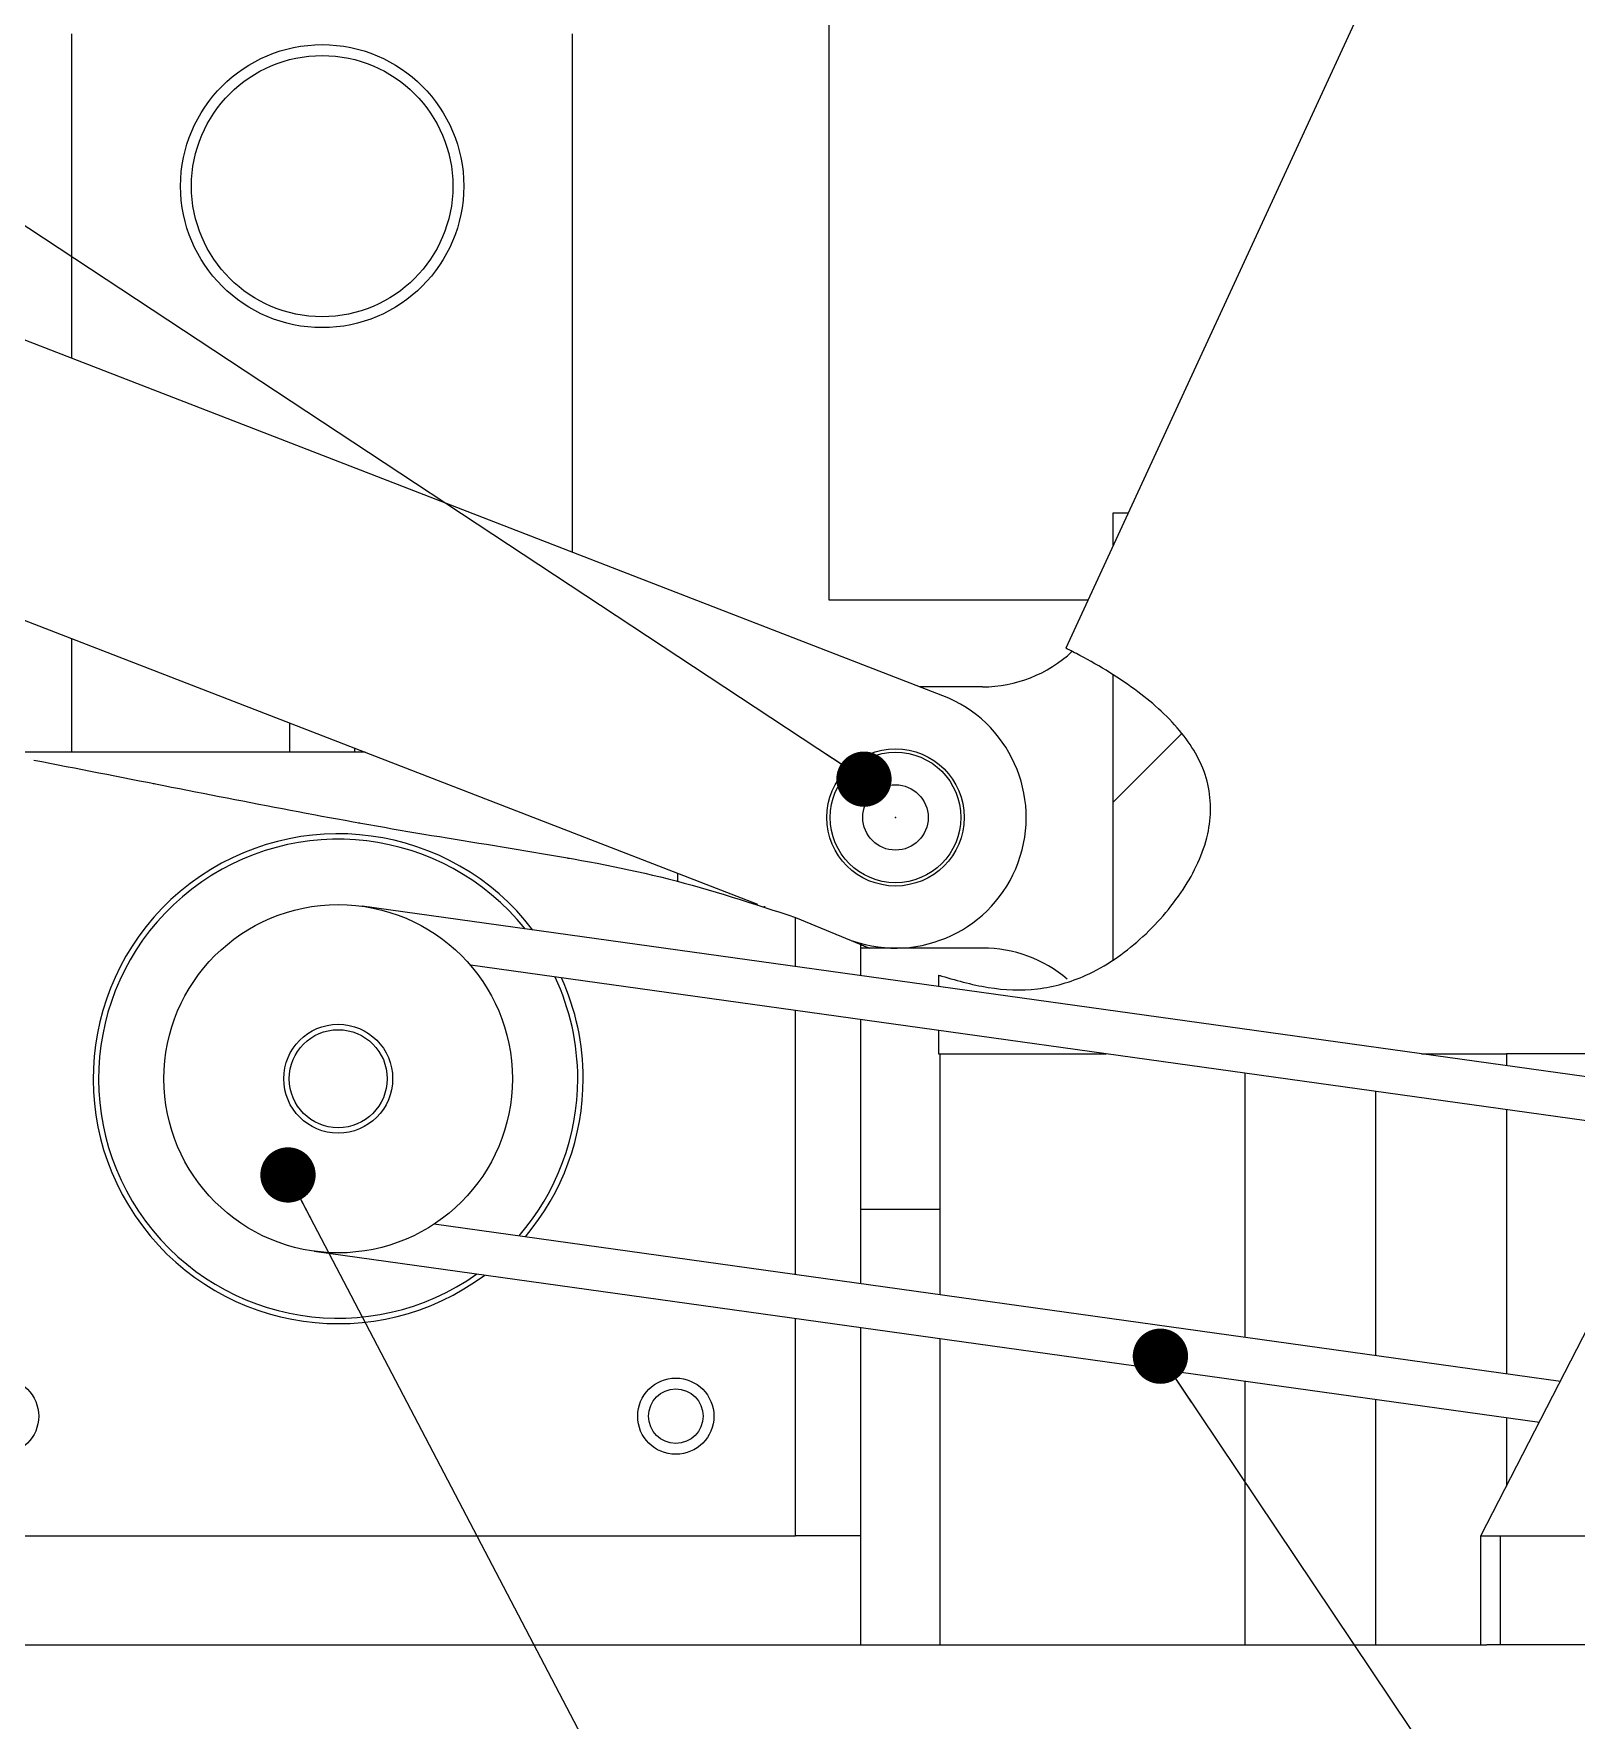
# Model space of a CAD drawing. Header units: millimetres. Extents: x 2 to 839, y 2 to 592.
# Drawn here: x 416.81 to 445.14, y 392.83 to 423.82 of the extents above; entities that cross this region are included whole.
import ezdxf

# ---------------------------------------------------------------- set-up
doc = ezdxf.new("R2010")
doc.units = ezdxf.units.MM
doc.header["$PDSIZE"] = -1
doc.dimstyles.new('SLDDIMSTYLE0', dxfattribs={"dimtxt": 0.18, "dimasz": 1.016, "dimexe": 0, "dimexo": 0.0625, "dimgap": 0, "dimtad": 0, "dimtih": 1, "dimtoh": 1, "dimdec": 0, "dimrnd": 1e-09, "dimzin": 0, "dimdsep": 46, "dimtxsty": 'Standard', "dimblk1": 'DOT', "dimblk2": 'DOT', "dimsah": 1, "dimcen": 0.09, "dimadec": 0, "dimazin": 0, "dimtfac": 1.016, "dimtdec": 0, "dimtofl": 0, "dimtmove": 0, "dimatfit": 3, "dimldrblk": 'DOT', "dimfxl": 1, "dimfrac": 2, "dimtolj": 1, "dimtzin": 0, "dimarcsym": 0})

# ---------------------------------------------------------------- blocks, each defined once
blk = doc.blocks.new('_Dot')
at = {"color": 0, "linetype": 'ByBlock', "lineweight": -2}
blk.add_line((-0.5, 0), (-1, 0), dxfattribs=at)
at = {"color": 0, "linetype": 'ByBlock', "const_width": 0.5}
blk.add_lwpolyline([(-0.25, 0, 1), (0.25, 0, 1)], format="xyb", close=True, dxfattribs=at)

msp = doc.modelspace()

# ---------------------------------------------------------------- hatches: boundary and pattern name
at = {"linetype": 'Continuous', "lineweight": 18}
h = msp.add_hatch(dxfattribs=at)
h.set_pattern_fill('ANSI31', style=0)
edge = h.paths.add_edge_path(flags=0)
edge.add_spline(control_points=[(433.431, 406.517), (434.241, 406.253), (436.334, 405.94), (439.654, 409.763), (437.314, 411.754), (435.765, 412.527)], knot_values=[0.523004, 0.523004, 0.523004, 0.523004, 0.557949, 0.614081, 0.675385, 0.675385, 0.675385, 0.675385], weights=[1, 1, 1, 1, 1, 1], degree=3, periodic=0)
edge.add_spline(control_points=[(435.765, 412.527), (437.314, 411.754), (439.145, 410.196), (437.977, 408.054), (437.43, 407.471)], knot_values=[0.324615, 0.324615, 0.324615, 0.324615, 0.385919, 0.416496, 0.416496, 0.416496, 0.416496], weights=[1, 1, 1, 1, 1], degree=3, periodic=0)
edge.add_line((437.43, 407.471), (437.43, 407.471))
edge.add_spline(control_points=[(437.43, 407.471), (436.974, 406.984), (435.631, 406.045), (434.241, 406.253), (433.431, 406.517)], knot_values=[0.416496, 0.416496, 0.416496, 0.416496, 0.442051, 0.476996, 0.476996, 0.476996, 0.476996], weights=[1, 1, 1, 1, 1], degree=3, periodic=0)
edge = h.paths.add_edge_path(flags=0)
edge.add_spline(control_points=[(434.971, 406.249), (434.971, 406.249), (434.991, 406.25), (435.03, 406.251), (435.064, 406.253), (435.113, 406.255), (435.174, 406.26), (435.235, 406.266), (435.309, 406.274), (435.39, 406.287), (435.476, 406.301), (435.573, 406.321), (435.669, 406.347), (435.777, 406.376), (435.887, 406.413), (435.991, 406.454), (436.093, 406.495), (436.191, 406.541), (436.279, 406.586), (436.356, 406.626), (436.426, 406.666), (436.486, 406.701), (436.538, 406.732), (436.582, 406.761), (436.616, 406.783), (436.647, 406.803), (436.67, 406.819), (436.682, 406.827), (436.694, 406.835), (436.694, 406.835), (436.681, 406.827), (436.669, 406.818), (436.643, 406.801), (436.608, 406.778), (436.561, 406.747), (436.495, 406.705), (436.417, 406.661), (436.344, 406.619), (436.258, 406.573), (436.166, 406.53), (436.082, 406.491), (435.991, 406.452), (435.898, 406.419), (435.81, 406.387), (435.717, 406.359), (435.629, 406.336), (435.539, 406.314), (435.451, 406.297), (435.372, 406.284), (435.292, 406.272), (435.219, 406.264), (435.159, 406.259), (435.099, 406.254), (435.051, 406.252), (435.019, 406.251), (434.988, 406.25), (434.971, 406.249), (434.971, 406.249)], knot_values=[0, 0, 0, 0, 0.000793, 0.000793, 0.000793, 0.001498, 0.001498, 0.001498, 0.002206, 0.002206, 0.002206, 0.002969, 0.002969, 0.002969, 0.003816, 0.003816, 0.003816, 0.004654, 0.004654, 0.004654, 0.005391, 0.005391, 0.005391, 0.006027, 0.006027, 0.006027, 0.006622, 0.006622, 0.006622, 0.007261, 0.007261, 0.007261, 0.007896, 0.007896, 0.007896, 0.008756, 0.008756, 0.008756, 0.009573, 0.009573, 0.009573, 0.010314, 0.010314, 0.010314, 0.011019, 0.011019, 0.011019, 0.011726, 0.011726, 0.011726, 0.012443, 0.012443, 0.012443, 0.013163, 0.013163, 0.013163, 0.013883, 0.013883, 0.013883, 0.013883], weights=[1, 1, 1, 1, 1, 1, 1, 1, 1, 1, 1, 1, 1, 1, 1, 1, 1, 1, 1, 1, 1, 1, 1, 1, 1, 1, 1, 1, 1, 1, 1, 1, 1, 1, 1, 1, 1, 1, 1, 1, 1, 1, 1, 1, 1, 1, 1, 1, 1, 1, 1, 1, 1, 1, 1, 1, 1, 1], degree=3, periodic=0)
h = msp.add_hatch(dxfattribs=at)
h.set_pattern_fill('ANSI31', style=0)
edge = h.paths.add_edge_path(flags=0)
edge.add_line((437.43, 407.471), (437.43, 407.471))
edge.add_spline(control_points=[(437.43, 407.471), (437.977, 408.054), (439.145, 410.196), (437.314, 411.754), (435.765, 412.527)], knot_values=[0.583504, 0.583504, 0.583504, 0.583504, 0.614081, 0.675385, 0.675385, 0.675385, 0.675385], weights=[1, 1, 1, 1, 1], degree=3, periodic=0)
edge.add_spline(control_points=[(435.765, 412.527), (437.314, 411.754), (439.654, 409.763), (436.334, 405.94), (434.241, 406.253), (433.431, 406.517)], knot_values=[0.324615, 0.324615, 0.324615, 0.324615, 0.385919, 0.442051, 0.476996, 0.476996, 0.476996, 0.476996], weights=[1, 1, 1, 1, 1, 1], degree=3, periodic=0)
edge.add_spline(control_points=[(433.431, 406.517), (434.241, 406.253), (435.631, 406.045), (436.974, 406.984), (437.43, 407.471)], knot_values=[0.523004, 0.523004, 0.523004, 0.523004, 0.557949, 0.583504, 0.583504, 0.583504, 0.583504], weights=[1, 1, 1, 1, 1], degree=3, periodic=0)
edge = h.paths.add_edge_path(flags=0)
edge.add_spline(control_points=[(434.971, 406.249), (434.971, 406.249), (434.991, 406.25), (435.03, 406.251), (435.064, 406.253), (435.113, 406.255), (435.174, 406.26), (435.235, 406.266), (435.309, 406.274), (435.39, 406.287), (435.476, 406.301), (435.573, 406.321), (435.669, 406.347), (435.777, 406.376), (435.887, 406.413), (435.991, 406.454), (436.093, 406.495), (436.191, 406.541), (436.279, 406.586), (436.356, 406.626), (436.426, 406.666), (436.486, 406.701), (436.538, 406.732), (436.582, 406.761), (436.616, 406.783), (436.647, 406.803), (436.67, 406.819), (436.682, 406.827), (436.694, 406.835), (436.694, 406.835), (436.681, 406.827), (436.669, 406.818), (436.643, 406.801), (436.608, 406.778), (436.561, 406.747), (436.495, 406.705), (436.417, 406.661), (436.344, 406.619), (436.258, 406.573), (436.166, 406.53), (436.082, 406.491), (435.991, 406.452), (435.898, 406.419), (435.81, 406.387), (435.717, 406.359), (435.629, 406.336), (435.539, 406.314), (435.451, 406.297), (435.372, 406.284), (435.292, 406.272), (435.219, 406.264), (435.159, 406.259), (435.099, 406.254), (435.051, 406.252), (435.019, 406.251), (434.988, 406.25), (434.971, 406.249), (434.971, 406.249)], knot_values=[0, 0, 0, 0, 0.000793, 0.000793, 0.000793, 0.001498, 0.001498, 0.001498, 0.002206, 0.002206, 0.002206, 0.002969, 0.002969, 0.002969, 0.003816, 0.003816, 0.003816, 0.004654, 0.004654, 0.004654, 0.005391, 0.005391, 0.005391, 0.006027, 0.006027, 0.006027, 0.006622, 0.006622, 0.006622, 0.007261, 0.007261, 0.007261, 0.007896, 0.007896, 0.007896, 0.008756, 0.008756, 0.008756, 0.009573, 0.009573, 0.009573, 0.010314, 0.010314, 0.010314, 0.011019, 0.011019, 0.011019, 0.011726, 0.011726, 0.011726, 0.012443, 0.012443, 0.012443, 0.013163, 0.013163, 0.013163, 0.013883, 0.013883, 0.013883, 0.013883], weights=[1, 1, 1, 1, 1, 1, 1, 1, 1, 1, 1, 1, 1, 1, 1, 1, 1, 1, 1, 1, 1, 1, 1, 1, 1, 1, 1, 1, 1, 1, 1, 1, 1, 1, 1, 1, 1, 1, 1, 1, 1, 1, 1, 1, 1, 1, 1, 1, 1, 1, 1, 1, 1, 1, 1, 1, 1, 1], degree=3, periodic=0)
h = msp.add_hatch(dxfattribs=at)
h.set_pattern_fill('ANSI31', style=0)
edge = h.paths.add_edge_path(flags=0)
edge.add_spline(control_points=[(436.639, 406.798), (436.718, 406.85), (436.781, 406.896), (436.828, 406.931), (436.9, 406.985), (436.937, 407.015), (436.937, 407.015)], knot_values=[0, 0, 0, 0, 0.001343, 0.001343, 0.001343, 0.003425, 0.003425, 0.003425, 0.003425], weights=[1, 1, 1, 1, 1, 1, 1], degree=3, periodic=0)
edge.add_spline(control_points=[(436.937, 407.015), (436.937, 407.015), (436.975, 407.045), (437.037, 407.098), (437.099, 407.15), (437.185, 407.225), (437.279, 407.317), (437.43, 407.463), (437.606, 407.656), (437.773, 407.881), (437.943, 408.111), (438.111, 408.385), (438.236, 408.689), (438.312, 408.873), (438.373, 409.072), (438.405, 409.275), (438.412, 409.322), (438.418, 409.368), (438.422, 409.415)], knot_values=[0, 0, 0, 0, 0.001594, 0.001594, 0.001594, 0.003161, 0.003161, 0.003161, 0.005692, 0.005692, 0.005692, 0.008273, 0.008273, 0.008273, 0.009811, 0.009811, 0.009811, 0.010156, 0.010156, 0.010156, 0.010156], weights=[1, 1, 1, 1, 1, 1, 1, 1, 1, 1, 1, 1, 1, 1, 1, 1, 1, 1, 1], degree=3, periodic=0)
edge.add_spline(control_points=[(438.422, 409.415), (438.439, 409.609), (438.425, 409.808), (438.384, 409.993), (438.343, 410.176), (438.276, 410.35), (438.195, 410.506), (438.069, 410.749), (437.908, 410.959), (437.747, 411.136), (437.577, 411.322), (437.399, 411.478), (437.254, 411.596), (437.166, 411.668), (437.089, 411.726), (437.037, 411.764), (436.992, 411.797), (436.967, 411.815), (436.967, 411.815)], knot_values=[0, 0, 0, 0, 0.001458, 0.001458, 0.001458, 0.0029, 0.0029, 0.0029, 0.005152, 0.005152, 0.005152, 0.007529, 0.007529, 0.007529, 0.00897, 0.00897, 0.00897, 0.010212, 0.010212, 0.010212, 0.010212], weights=[1, 1, 1, 1, 1, 1, 1, 1, 1, 1, 1, 1, 1, 1, 1, 1, 1, 1, 1], degree=3, periodic=0)
edge.add_spline(control_points=[(436.967, 411.815), (436.967, 411.815), (436.948, 411.829), (436.91, 411.855), (436.856, 411.893), (436.763, 411.957), (436.639, 412.036)], knot_values=[0, 0, 0, 0, 0.001428, 0.001428, 0.001428, 0.003474, 0.003474, 0.003474, 0.003474], weights=[1, 1, 1, 1, 1, 1, 1], degree=3, periodic=0)
edge.add_spline(control_points=[(436.639, 412.036), (437.746, 411.332), (439.199, 409.676), (437.574, 407.419), (436.639, 406.798)], knot_values=[0.336757, 0.336757, 0.336757, 0.336757, 0.385919, 0.429845, 0.429845, 0.429845, 0.429845], weights=[1, 1, 1, 1, 1], degree=3, periodic=0)
edge = h.paths.add_edge_path(flags=0)
edge.add_spline(control_points=[(438.422, 409.415), (438.413, 409.312), (438.396, 409.209), (438.373, 409.111), (438.339, 408.966), (438.292, 408.828), (438.244, 408.709), (438.2, 408.6), (438.154, 408.503), (438.112, 408.423), (438.076, 408.353), (438.043, 408.294), (438.018, 408.253), (437.994, 408.212), (437.978, 408.186), (437.973, 408.178), (437.968, 408.169), (437.977, 408.183), (437.998, 408.219), (438.022, 408.258), (438.062, 408.326), (438.107, 408.412), (438.149, 408.494), (438.198, 408.596), (438.244, 408.71), (438.284, 408.809), (438.323, 408.92), (438.354, 409.037), (438.383, 409.146), (438.406, 409.262), (438.419, 409.379), (438.433, 409.511), (438.433, 409.646), (438.42, 409.773), (438.405, 409.914), (438.374, 410.049), (438.338, 410.164), (438.304, 410.271), (438.264, 410.365), (438.228, 410.44), (438.196, 410.506), (438.167, 410.56), (438.146, 410.596), (438.125, 410.633), (438.112, 410.653), (438.111, 410.655), (438.11, 410.657), (438.125, 410.633), (438.151, 410.587), (438.178, 410.54), (438.217, 410.468), (438.256, 410.379), (438.291, 410.301), (438.327, 410.207), (438.356, 410.102), (438.384, 410.003), (438.407, 409.893), (438.419, 409.777), (438.431, 409.661), (438.433, 409.537), (438.422, 409.415)], knot_values=[0, 0, 0, 0, 0.000776, 0.000776, 0.000776, 0.001935, 0.001935, 0.001935, 0.002983, 0.002983, 0.002983, 0.003907, 0.003907, 0.003907, 0.004811, 0.004811, 0.004811, 0.005847, 0.005847, 0.005847, 0.007009, 0.007009, 0.007009, 0.008112, 0.008112, 0.008112, 0.009068, 0.009068, 0.009068, 0.009953, 0.009953, 0.009953, 0.010955, 0.010955, 0.010955, 0.012084, 0.012084, 0.012084, 0.013129, 0.013129, 0.013129, 0.014049, 0.014049, 0.014049, 0.014977, 0.014977, 0.014977, 0.016059, 0.016059, 0.016059, 0.017171, 0.017171, 0.017171, 0.018146, 0.018146, 0.018146, 0.019065, 0.019065, 0.019065, 0.019987, 0.019987, 0.019987, 0.019987], weights=[1, 1, 1, 1, 1, 1, 1, 1, 1, 1, 1, 1, 1, 1, 1, 1, 1, 1, 1, 1, 1, 1, 1, 1, 1, 1, 1, 1, 1, 1, 1, 1, 1, 1, 1, 1, 1, 1, 1, 1, 1, 1, 1, 1, 1, 1, 1, 1, 1, 1, 1, 1, 1, 1, 1, 1, 1, 1, 1, 1, 1], degree=3, periodic=0)
edge = h.paths.add_edge_path(flags=0)
edge.add_spline(control_points=[(438.422, 409.415), (438.433, 409.543), (438.431, 409.673), (438.417, 409.797), (438.4, 409.946), (438.365, 410.09), (438.32, 410.219), (438.262, 410.383), (438.187, 410.529), (438.115, 410.65), (438.043, 410.768), (437.971, 410.867), (437.916, 410.936), (437.877, 410.987), (437.846, 411.023), (437.83, 411.041), (437.813, 411.062), (437.815, 411.059), (437.836, 411.034), (437.858, 411.009), (437.897, 410.962), (437.946, 410.898), (438.005, 410.819), (438.08, 410.713), (438.151, 410.587), (438.221, 410.463), (438.29, 410.316), (438.342, 410.152), (438.38, 410.03), (438.408, 409.896), (438.421, 409.758), (438.436, 409.599), (438.43, 409.429), (438.404, 409.268), (438.378, 409.108), (438.334, 408.951), (438.282, 408.808), (438.216, 408.626), (438.135, 408.459), (438.055, 408.317), (437.988, 408.198), (437.921, 408.092), (437.863, 408.008), (437.813, 407.936), (437.77, 407.877), (437.74, 407.837), (437.71, 407.798), (437.693, 407.776), (437.692, 407.775), (437.691, 407.774), (437.707, 407.794), (437.736, 407.832), (437.777, 407.887), (437.847, 407.98), (437.924, 408.1), (437.995, 408.209), (438.073, 408.342), (438.147, 408.492), (438.21, 408.621), (438.272, 408.766), (438.32, 408.921), (438.37, 409.076), (438.407, 409.245), (438.422, 409.415)], knot_values=[0, 0, 0, 0, 0.000961, 0.000961, 0.000961, 0.002124, 0.002124, 0.002124, 0.003611, 0.003611, 0.003611, 0.005073, 0.005073, 0.005073, 0.00613, 0.00613, 0.00613, 0.007324, 0.007324, 0.007324, 0.008507, 0.008507, 0.008507, 0.009968, 0.009968, 0.009968, 0.011405, 0.011405, 0.011405, 0.012468, 0.012468, 0.012468, 0.013707, 0.013707, 0.013707, 0.014932, 0.014932, 0.014932, 0.016494, 0.016494, 0.016494, 0.017806, 0.017806, 0.017806, 0.018925, 0.018925, 0.018925, 0.020041, 0.020041, 0.020041, 0.021156, 0.021156, 0.021156, 0.022779, 0.022779, 0.022779, 0.024256, 0.024256, 0.024256, 0.02553, 0.02553, 0.02553, 0.026817, 0.026817, 0.026817, 0.026817], weights=[1, 1, 1, 1, 1, 1, 1, 1, 1, 1, 1, 1, 1, 1, 1, 1, 1, 1, 1, 1, 1, 1, 1, 1, 1, 1, 1, 1, 1, 1, 1, 1, 1, 1, 1, 1, 1, 1, 1, 1, 1, 1, 1, 1, 1, 1, 1, 1, 1, 1, 1, 1, 1, 1, 1, 1, 1, 1, 1, 1, 1, 1, 1, 1], degree=3, periodic=0)
h = msp.add_hatch(dxfattribs=at)
h.set_pattern_fill('ANSI31', style=0)
edge = h.paths.add_edge_path(flags=0)
edge.add_spline(control_points=[(436.639, 406.798), (437.574, 407.419), (439.199, 409.676), (437.746, 411.332), (436.639, 412.036)], knot_values=[0.570155, 0.570155, 0.570155, 0.570155, 0.614081, 0.663243, 0.663243, 0.663243, 0.663243], weights=[1, 1, 1, 1, 1], degree=3, periodic=0)
edge.add_line((436.639, 412.036), (436.639, 406.798))
h = msp.add_hatch(dxfattribs=at)
h.set_pattern_fill('ANSI31', style=0)
edge = h.paths.add_edge_path(flags=0)
edge.add_spline(control_points=[(414.004, 411.06), (414.565, 410.908), (415.144, 410.79), (415.723, 410.678)], knot_values=[0.244512, 0.244512, 0.244512, 0.244512, 0.268228, 0.268228, 0.268228, 0.268228], weights=[1, 1, 1, 1], degree=3, periodic=0)
edge.add_spline(control_points=[(415.723, 410.678), (415.823, 410.659), (415.925, 410.64), (416.034, 410.619), (416.087, 410.609), (416.143, 410.598), (416.197, 410.588), (416.251, 410.578), (416.304, 410.568), (416.354, 410.558), (416.439, 410.542), (416.52, 410.527), (416.601, 410.511)], knot_values=[0, 0, 0, 0, 0.000871, 0.000871, 0.000871, 0.001292, 0.001292, 0.001292, 0.001703, 0.001703, 0.001703, 0.002398, 0.002398, 0.002398, 0.002398], weights=[1, 1, 1, 1, 1, 1, 1, 1, 1, 1, 1, 1, 1], degree=3, periodic=0)
edge.add_spline(control_points=[(416.601, 410.511), (419.122, 410.029), (423.757, 409.047), (428.469, 408.454), (430.804, 407.577)], knot_values=[0.280287, 0.280287, 0.280287, 0.280287, 0.384828, 0.48533, 0.48533, 0.48533, 0.48533], weights=[1, 1, 1, 1, 1], degree=3, periodic=0)
edge.add_spline(control_points=[(430.804, 407.577), (428.469, 408.454), (423.66, 409.059), (418.219, 410.222), (414.75, 410.858), (414.004, 411.06)], knot_values=[0.51467, 0.51467, 0.51467, 0.51467, 0.615172, 0.723919, 0.755488, 0.755488, 0.755488, 0.755488], weights=[1, 1, 1, 1, 1, 1], degree=3, periodic=0)
h = msp.add_hatch(dxfattribs=at)
h.set_pattern_fill('ANSI31', style=0)
edge = h.paths.add_edge_path(flags=0)
edge.add_spline(control_points=[(438.28, 408.802), (438.289, 408.828), (438.299, 408.854), (438.307, 408.881), (438.349, 409.006), (438.384, 409.14), (438.405, 409.277), (438.428, 409.423), (438.435, 409.576), (438.424, 409.722), (438.413, 409.866), (438.385, 410.008), (438.347, 410.135), (438.295, 410.306), (438.224, 410.459), (438.153, 410.585), (438.094, 410.688), (438.034, 410.777), (437.984, 410.846), (437.941, 410.906), (437.904, 410.952), (437.881, 410.98), (437.857, 411.01), (437.847, 411.021), (437.855, 411.012), (437.863, 411.002), (437.889, 410.972), (437.925, 410.925), (437.974, 410.861), (438.045, 410.765), (438.117, 410.646), (438.176, 410.547), (438.237, 410.431), (438.289, 410.3), (438.333, 410.189), (438.371, 410.065), (438.396, 409.934), (438.422, 409.799), (438.434, 409.653), (438.428, 409.508), (438.422, 409.364), (438.399, 409.217), (438.365, 409.08), (438.317, 408.883), (438.244, 408.696), (438.168, 408.535), (438.1, 408.392), (438.027, 408.263), (437.96, 408.157), (437.905, 408.068), (437.853, 407.992), (437.812, 407.935), (437.775, 407.883), (437.746, 407.845), (437.733, 407.828), (437.717, 407.808), (437.721, 407.812), (437.741, 407.839), (437.761, 407.866), (437.799, 407.915), (437.845, 407.983), (437.906, 408.069), (437.982, 408.186), (438.059, 408.324), (438.136, 408.462), (438.215, 408.624), (438.28, 408.802)], knot_values=[0, 0, 0, 0, 0.000221, 0.000221, 0.000221, 0.001274, 0.001274, 0.001274, 0.002404, 0.002404, 0.002404, 0.003528, 0.003528, 0.003528, 0.005038, 0.005038, 0.005038, 0.006273, 0.006273, 0.006273, 0.007332, 0.007332, 0.007332, 0.008445, 0.008445, 0.008445, 0.009554, 0.009554, 0.009554, 0.011077, 0.011077, 0.011077, 0.012332, 0.012332, 0.012332, 0.013399, 0.013399, 0.013399, 0.014504, 0.014504, 0.014504, 0.015605, 0.015605, 0.015605, 0.017195, 0.017195, 0.017195, 0.018602, 0.018602, 0.018602, 0.019777, 0.019777, 0.019777, 0.020868, 0.020868, 0.020868, 0.022079, 0.022079, 0.022079, 0.023282, 0.023282, 0.023282, 0.024836, 0.024836, 0.024836, 0.026391, 0.026391, 0.026391, 0.026391], weights=[1, 1, 1, 1, 1, 1, 1, 1, 1, 1, 1, 1, 1, 1, 1, 1, 1, 1, 1, 1, 1, 1, 1, 1, 1, 1, 1, 1, 1, 1, 1, 1, 1, 1, 1, 1, 1, 1, 1, 1, 1, 1, 1, 1, 1, 1, 1, 1, 1, 1, 1, 1, 1, 1, 1, 1, 1, 1, 1, 1, 1, 1, 1, 1, 1, 1, 1], degree=3, periodic=0)
edge = h.paths.add_edge_path(flags=0)
edge.add_spline(control_points=[(438.331, 408.955), (438.292, 408.825), (438.244, 408.705), (438.199, 408.602), (438.153, 408.5), (438.108, 408.412), (438.072, 408.347), (438.037, 408.284), (438.011, 408.24), (438.001, 408.223), (437.992, 408.209), (437.995, 408.214), (438.009, 408.237), (438.022, 408.259), (438.045, 408.298), (438.073, 408.35), (438.104, 408.406), (438.141, 408.478), (438.18, 408.561), (438.224, 408.656), (438.27, 408.768), (438.311, 408.89), (438.352, 409.018), (438.389, 409.16), (438.41, 409.306), (438.428, 409.435), (438.434, 409.571), (438.426, 409.698), (438.419, 409.809), (438.402, 409.918), (438.379, 410.015), (438.355, 410.119), (438.323, 410.213), (438.292, 410.294), (438.256, 410.385), (438.219, 410.461), (438.19, 410.515), (438.162, 410.57), (438.141, 410.604), (438.136, 410.613), (438.132, 410.62), (438.139, 410.608), (438.156, 410.578), (438.172, 410.55), (438.197, 410.504), (438.225, 410.446), (438.256, 410.381), (438.292, 410.299), (438.325, 410.203), (438.361, 410.099), (438.393, 409.975), (438.411, 409.842), (438.428, 409.72), (438.434, 409.585), (438.425, 409.453), (438.417, 409.337), (438.398, 409.221), (438.373, 409.111), (438.36, 409.058), (438.346, 409.006), (438.331, 408.955)], knot_values=[0, 0, 0, 0, 0.001099, 0.001099, 0.001099, 0.002197, 0.002197, 0.002197, 0.003276, 0.003276, 0.003276, 0.004207, 0.004207, 0.004207, 0.005072, 0.005072, 0.005072, 0.006007, 0.006007, 0.006007, 0.007067, 0.007067, 0.007067, 0.008177, 0.008177, 0.008177, 0.00916, 0.00916, 0.00916, 0.010019, 0.010019, 0.010019, 0.01093, 0.01093, 0.01093, 0.011968, 0.011968, 0.011968, 0.013026, 0.013026, 0.013026, 0.013945, 0.013945, 0.013945, 0.014822, 0.014822, 0.014822, 0.015795, 0.015795, 0.015795, 0.016868, 0.016868, 0.016868, 0.017861, 0.017861, 0.017861, 0.018725, 0.018725, 0.018725, 0.019143, 0.019143, 0.019143, 0.019143], weights=[1, 1, 1, 1, 1, 1, 1, 1, 1, 1, 1, 1, 1, 1, 1, 1, 1, 1, 1, 1, 1, 1, 1, 1, 1, 1, 1, 1, 1, 1, 1, 1, 1, 1, 1, 1, 1, 1, 1, 1, 1, 1, 1, 1, 1, 1, 1, 1, 1, 1, 1, 1, 1, 1, 1, 1, 1, 1, 1, 1, 1], degree=3, periodic=0)
h = msp.add_hatch(dxfattribs=at)
h.set_pattern_fill('ANSI31', style=0)
edge = h.paths.add_edge_path(flags=0)
edge.add_spline(control_points=[(422.247, 409.415), (421.413, 409.569), (420.579, 409.731), (419.75, 409.894), (418.771, 410.087), (417.777, 410.285), (416.847, 410.464), (416.645, 410.503), (416.441, 410.542), (416.267, 410.575), (416.214, 410.585), (416.164, 410.595), (416.124, 410.602), (416.102, 410.606), (416.083, 410.61), (416.071, 410.612), (416.062, 410.614), (416.056, 410.615), (416.056, 410.615), (416.055, 410.615), (416.059, 410.614), (416.067, 410.613), (416.076, 410.611), (416.09, 410.608), (416.108, 410.605), (416.159, 410.595), (416.234, 410.581), (416.311, 410.567), (416.462, 410.538), (416.63, 410.506), (416.8, 410.473), (417.475, 410.343), (418.193, 410.202), (418.903, 410.061), (420.323, 409.781), (421.761, 409.496), (423.196, 409.244), (424.644, 408.99), (426.122, 408.785), (427.523, 408.497), (427.827, 408.434), (428.134, 408.366), (428.403, 408.302), (428.486, 408.282), (428.567, 408.262), (428.633, 408.246), (428.668, 408.237), (428.7, 408.229), (428.722, 408.223), (428.736, 408.22), (428.747, 408.217), (428.752, 408.216), (428.757, 408.214), (428.756, 408.215), (428.748, 408.217), (428.74, 408.219), (428.726, 408.222), (428.708, 408.227), (428.667, 408.237), (428.606, 408.252), (428.542, 408.268), (428.413, 408.3), (428.263, 408.335), (428.111, 408.37), (427.747, 408.452), (427.357, 408.533), (426.969, 408.606), (426.193, 408.753), (425.401, 408.879), (424.612, 409.007), (423.824, 409.134), (423.034, 409.27), (422.247, 409.415)], knot_values=[0, 0, 0, 0, 0.006363, 0.006363, 0.006363, 0.013893, 0.013893, 0.013893, 0.015517, 0.015517, 0.015517, 0.016002, 0.016002, 0.016002, 0.016266, 0.016266, 0.016266, 0.016458, 0.016458, 0.016458, 0.016649, 0.016649, 0.016649, 0.016878, 0.016878, 0.016878, 0.01757, 0.01757, 0.01757, 0.018937, 0.018937, 0.018937, 0.024431, 0.024431, 0.024431, 0.035409, 0.035409, 0.035409, 0.046479, 0.046479, 0.046479, 0.048874, 0.048874, 0.048874, 0.049609, 0.049609, 0.049609, 0.05, 0.05, 0.05, 0.050248, 0.050248, 0.050248, 0.050523, 0.050523, 0.050523, 0.050794, 0.050794, 0.050794, 0.051425, 0.051425, 0.051425, 0.052676, 0.052676, 0.052676, 0.055689, 0.055689, 0.055689, 0.061693, 0.061693, 0.061693, 0.067691, 0.067691, 0.067691, 0.067691], weights=[1, 1, 1, 1, 1, 1, 1, 1, 1, 1, 1, 1, 1, 1, 1, 1, 1, 1, 1, 1, 1, 1, 1, 1, 1, 1, 1, 1, 1, 1, 1, 1, 1, 1, 1, 1, 1, 1, 1, 1, 1, 1, 1, 1, 1, 1, 1, 1, 1, 1, 1, 1, 1, 1, 1, 1, 1, 1, 1, 1, 1, 1, 1, 1, 1, 1, 1, 1, 1, 1, 1, 1, 1], degree=3, periodic=0)
h = msp.add_hatch(dxfattribs=at)
h.set_pattern_fill('ANSI31', style=0)
edge = h.paths.add_edge_path(flags=0)
edge.add_spline(control_points=[(438.427, 409.675), (438.423, 409.761), (438.413, 409.844), (438.398, 409.922), (438.375, 410.049), (438.34, 410.166), (438.304, 410.263), (438.271, 410.35), (438.237, 410.424), (438.208, 410.481), (438.182, 410.533), (438.16, 410.572), (438.148, 410.594), (438.134, 410.617), (438.132, 410.621), (438.141, 410.605), (438.152, 410.587), (438.177, 410.542), (438.209, 410.478), (438.24, 410.417), (438.277, 410.335), (438.312, 410.24), (438.342, 410.156), (438.371, 410.06), (438.392, 409.955), (438.413, 409.852), (438.426, 409.739), (438.429, 409.625), (438.432, 409.491), (438.42, 409.351), (438.395, 409.22), (438.369, 409.076), (438.328, 408.937), (438.284, 408.814), (438.243, 408.7), (438.197, 408.596), (438.156, 408.509), (438.119, 408.433), (438.084, 408.368), (438.057, 408.319), (438.031, 408.273), (438.011, 408.241), (438.002, 408.226), (437.992, 408.209), (437.995, 408.212), (438.009, 408.236), (438.025, 408.263), (438.056, 408.317), (438.095, 408.391), (438.134, 408.463), (438.18, 408.557), (438.225, 408.663), (438.265, 408.757), (438.305, 408.864), (438.338, 408.978), (438.369, 409.085), (438.395, 409.201), (438.411, 409.319), (438.427, 409.437), (438.433, 409.559), (438.427, 409.675)], knot_values=[0, 0, 0, 0, 0.000656, 0.000656, 0.000656, 0.001731, 0.001731, 0.001731, 0.002689, 0.002689, 0.002689, 0.00357, 0.00357, 0.00357, 0.004528, 0.004528, 0.004528, 0.005611, 0.005611, 0.005611, 0.006636, 0.006636, 0.006636, 0.007536, 0.007536, 0.007536, 0.008416, 0.008416, 0.008416, 0.009446, 0.009446, 0.009446, 0.010572, 0.010572, 0.010572, 0.011619, 0.011619, 0.011619, 0.012542, 0.012542, 0.012542, 0.013418, 0.013418, 0.013418, 0.014388, 0.014388, 0.014388, 0.015499, 0.015499, 0.015499, 0.016593, 0.016593, 0.016593, 0.017554, 0.017554, 0.017554, 0.018453, 0.018453, 0.018453, 0.019357, 0.019357, 0.019357, 0.019357], weights=[1, 1, 1, 1, 1, 1, 1, 1, 1, 1, 1, 1, 1, 1, 1, 1, 1, 1, 1, 1, 1, 1, 1, 1, 1, 1, 1, 1, 1, 1, 1, 1, 1, 1, 1, 1, 1, 1, 1, 1, 1, 1, 1, 1, 1, 1, 1, 1, 1, 1, 1, 1, 1, 1, 1, 1, 1, 1, 1, 1, 1], degree=3, periodic=0)
edge = h.paths.add_edge_path(flags=0)
edge.add_spline(control_points=[(438.429, 409.632), (438.431, 409.532), (438.426, 409.426), (438.412, 409.325), (438.399, 409.223), (438.378, 409.123), (438.353, 409.031), (438.327, 408.934), (438.296, 408.843), (438.266, 408.764), (438.233, 408.677), (438.199, 408.602), (438.172, 408.545), (438.146, 408.488), (438.125, 408.447), (438.115, 408.428), (438.106, 408.411), (438.106, 408.411), (438.115, 408.428), (438.123, 408.443), (438.139, 408.474), (438.159, 408.517), (438.181, 408.562), (438.208, 408.622), (438.237, 408.691), (438.269, 408.768), (438.302, 408.86), (438.332, 408.959), (438.363, 409.063), (438.391, 409.179), (438.408, 409.298), (438.424, 409.407), (438.432, 409.522), (438.429, 409.631), (438.426, 409.729), (438.416, 409.824), (438.4, 409.911), (438.385, 410), (438.364, 410.081), (438.342, 410.15), (438.319, 410.225), (438.295, 410.288), (438.276, 410.333), (438.257, 410.378), (438.244, 410.406), (438.241, 410.413), (438.238, 410.42), (438.243, 410.409), (438.254, 410.383), (438.266, 410.357), (438.284, 410.316), (438.304, 410.263), (438.325, 410.205), (438.35, 410.132), (438.371, 410.049), (438.393, 409.96), (438.413, 409.857), (438.422, 409.747), (438.425, 409.709), (438.428, 409.671), (438.429, 409.632)], knot_values=[0, 0, 0, 0, 0.000771, 0.000771, 0.000771, 0.00154, 0.00154, 0.00154, 0.002352, 0.002352, 0.002352, 0.003247, 0.003247, 0.003247, 0.004139, 0.004139, 0.004139, 0.004938, 0.004938, 0.004938, 0.005684, 0.005684, 0.005684, 0.006468, 0.006468, 0.006468, 0.007336, 0.007336, 0.007336, 0.008243, 0.008243, 0.008243, 0.00908, 0.00908, 0.00908, 0.00983, 0.00983, 0.00983, 0.010606, 0.010606, 0.010606, 0.011458, 0.011458, 0.011458, 0.012324, 0.012324, 0.012324, 0.013115, 0.013115, 0.013115, 0.013881, 0.013881, 0.013881, 0.014706, 0.014706, 0.014706, 0.01558, 0.01558, 0.01558, 0.015875, 0.015875, 0.015875, 0.015875], weights=[1, 1, 1, 1, 1, 1, 1, 1, 1, 1, 1, 1, 1, 1, 1, 1, 1, 1, 1, 1, 1, 1, 1, 1, 1, 1, 1, 1, 1, 1, 1, 1, 1, 1, 1, 1, 1, 1, 1, 1, 1, 1, 1, 1, 1, 1, 1, 1, 1, 1, 1, 1, 1, 1, 1, 1, 1, 1, 1, 1, 1], degree=3, periodic=0)
h = msp.add_hatch(dxfattribs=at)
h.set_pattern_fill('ANSI31', style=0)
edge = h.paths.add_edge_path(flags=0)
edge.add_spline(control_points=[(438.422, 409.415), (438.414, 409.324), (438.399, 409.232), (438.38, 409.144), (438.35, 409.003), (438.306, 408.869), (438.261, 408.752), (438.219, 408.644), (438.175, 408.548), (438.135, 408.468), (438.1, 408.398), (438.068, 408.339), (438.044, 408.296), (438.02, 408.255), (438.004, 408.228), (437.998, 408.219), (437.992, 408.208), (437.999, 408.22), (438.018, 408.252), (438.039, 408.288), (438.075, 408.351), (438.117, 408.432), (438.157, 408.51), (438.204, 408.608), (438.248, 408.718), (438.286, 408.814), (438.323, 408.922), (438.354, 409.036), (438.382, 409.141), (438.405, 409.255), (438.417, 409.369), (438.432, 409.495), (438.433, 409.626), (438.422, 409.749), (438.41, 409.886), (438.382, 410.016), (438.349, 410.128), (438.318, 410.233), (438.281, 410.326), (438.247, 410.4), (438.217, 410.466), (438.189, 410.519), (438.169, 410.556), (438.149, 410.592), (438.136, 410.613), (438.135, 410.615), (438.134, 410.617), (438.147, 410.595), (438.171, 410.551), (438.196, 410.507), (438.231, 410.438), (438.267, 410.353), (438.3, 410.277), (438.334, 410.186), (438.361, 410.084), (438.388, 409.988), (438.409, 409.88), (438.42, 409.768), (438.431, 409.654), (438.432, 409.533), (438.422, 409.415)], knot_values=[0, 0, 0, 0, 0.000689, 0.000689, 0.000689, 0.001809, 0.001809, 0.001809, 0.002831, 0.002831, 0.002831, 0.003735, 0.003735, 0.003735, 0.004615, 0.004615, 0.004615, 0.005612, 0.005612, 0.005612, 0.006731, 0.006731, 0.006731, 0.007803, 0.007803, 0.007803, 0.00874, 0.00874, 0.00874, 0.009605, 0.009605, 0.009605, 0.010572, 0.010572, 0.010572, 0.011658, 0.011658, 0.011658, 0.012675, 0.012675, 0.012675, 0.013576, 0.013576, 0.013576, 0.014481, 0.014481, 0.014481, 0.015524, 0.015524, 0.015524, 0.016598, 0.016598, 0.016598, 0.017547, 0.017547, 0.017547, 0.018443, 0.018443, 0.018443, 0.019343, 0.019343, 0.019343, 0.019343], weights=[1, 1, 1, 1, 1, 1, 1, 1, 1, 1, 1, 1, 1, 1, 1, 1, 1, 1, 1, 1, 1, 1, 1, 1, 1, 1, 1, 1, 1, 1, 1, 1, 1, 1, 1, 1, 1, 1, 1, 1, 1, 1, 1, 1, 1, 1, 1, 1, 1, 1, 1, 1, 1, 1, 1, 1, 1, 1, 1, 1, 1], degree=3, periodic=0)
h = msp.add_hatch(dxfattribs=at)
h.set_pattern_fill('ANSI31', style=0)
edge = h.paths.add_edge_path(flags=0)
edge.add_spline(control_points=[(416.813, 410.471), (419.255, 410.001), (423.824, 409.039), (428.469, 408.454), (430.804, 407.577)], knot_values=[0.283225, 0.283225, 0.283225, 0.283225, 0.384828, 0.48533, 0.48533, 0.48533, 0.48533], weights=[1, 1, 1, 1, 1], degree=3, periodic=0)
edge.add_spline(control_points=[(430.804, 407.577), (431.209, 407.425), (431.607, 407.254), (432.004, 407.082)], knot_values=[0, 0, 0, 0, 0.003256, 0.003256, 0.003256, 0.003256], weights=[1, 1, 1, 1], degree=3, periodic=0)
edge.add_spline(control_points=[(432.004, 407.082), (431.73, 407.2), (428.99, 408.39), (423.947, 409.013), (419.255, 410.001), (416.813, 410.471)], knot_values=[0.497473, 0.497473, 0.497473, 0.497473, 0.509242, 0.615172, 0.716775, 0.716775, 0.716775, 0.716775], weights=[1, 1, 1, 1, 1, 1], degree=3, periodic=0)
h = msp.add_hatch(dxfattribs=at)
h.set_pattern_fill('ANSI31', style=0)
edge = h.paths.add_edge_path(flags=0)
edge.add_spline(control_points=[(438.249, 410.396), (438.246, 410.401), (438.245, 410.405), (438.243, 410.408), (438.237, 410.421), (438.24, 410.416), (438.25, 410.393), (438.261, 410.369), (438.281, 410.324), (438.303, 410.263), (438.325, 410.206), (438.349, 410.134), (438.37, 410.051), (438.39, 409.975), (438.407, 409.888), (438.417, 409.795), (438.428, 409.7), (438.432, 409.596), (438.427, 409.492), (438.422, 409.376), (438.405, 409.257), (438.381, 409.146), (438.356, 409.033), (438.324, 408.925), (438.291, 408.832), (438.26, 408.745), (438.228, 408.668), (438.2, 408.605), (438.174, 408.547), (438.151, 408.5), (438.135, 408.468), (438.119, 408.436), (438.11, 408.418), (438.108, 408.415), (438.107, 408.413), (438.116, 408.429), (438.133, 408.464), (438.151, 408.5), (438.18, 408.558), (438.211, 408.63), (438.241, 408.699), (438.275, 408.783), (438.306, 408.877), (438.334, 408.961), (438.361, 409.055), (438.382, 409.153), (438.403, 409.248), (438.418, 409.349), (438.425, 409.45), (438.432, 409.559), (438.43, 409.671), (438.42, 409.773), (438.409, 409.881), (438.388, 409.983), (438.365, 410.069), (438.344, 410.152), (438.319, 410.223), (438.298, 410.278), (438.276, 410.334), (438.258, 410.374), (438.249, 410.396)], knot_values=[0, 0, 0, 0, 0.000189, 0.000189, 0.000189, 0.001027, 0.001027, 0.001027, 0.001916, 0.001916, 0.001916, 0.002748, 0.002748, 0.002748, 0.003512, 0.003512, 0.003512, 0.004302, 0.004302, 0.004302, 0.005194, 0.005194, 0.005194, 0.006111, 0.006111, 0.006111, 0.006955, 0.006955, 0.006955, 0.007725, 0.007725, 0.007725, 0.008494, 0.008494, 0.008494, 0.009351, 0.009351, 0.009351, 0.010273, 0.010273, 0.010273, 0.011151, 0.011151, 0.011151, 0.011939, 0.011939, 0.011939, 0.012704, 0.012704, 0.012704, 0.013544, 0.013544, 0.013544, 0.014434, 0.014434, 0.014434, 0.015282, 0.015282, 0.015282, 0.016133, 0.016133, 0.016133, 0.016133], weights=[1, 1, 1, 1, 1, 1, 1, 1, 1, 1, 1, 1, 1, 1, 1, 1, 1, 1, 1, 1, 1, 1, 1, 1, 1, 1, 1, 1, 1, 1, 1, 1, 1, 1, 1, 1, 1, 1, 1, 1, 1, 1, 1, 1, 1, 1, 1, 1, 1, 1, 1, 1, 1, 1, 1, 1, 1, 1, 1, 1, 1], degree=3, periodic=0)
h = msp.add_hatch(dxfattribs=at)
h.set_pattern_fill('ANSI31', style=0)
edge = h.paths.add_edge_path(flags=0)
edge.add_spline(control_points=[(425.673, 408.834), (426.109, 408.762), (426.546, 408.686), (426.97, 408.606), (427.205, 408.561), (427.442, 408.514), (427.651, 408.47), (427.712, 408.457), (427.772, 408.445), (427.821, 408.434), (427.846, 408.429), (427.869, 408.424), (427.885, 408.42), (427.896, 408.418), (427.903, 408.416), (427.906, 408.415), (427.91, 408.415), (427.909, 408.415), (427.904, 408.416), (427.898, 408.417), (427.884, 408.42), (427.866, 408.424), (427.848, 408.428), (427.827, 408.433), (427.803, 408.438), (427.745, 408.451), (427.674, 408.466), (427.601, 408.481), (427.022, 408.601), (426.331, 408.725), (425.673, 408.834)], knot_values=[0, 0, 0, 0, 0.003339, 0.003339, 0.003339, 0.005197, 0.005197, 0.005197, 0.005743, 0.005743, 0.005743, 0.006027, 0.006027, 0.006027, 0.006208, 0.006208, 0.006208, 0.006389, 0.006389, 0.006389, 0.00664, 0.00664, 0.00664, 0.006886, 0.006886, 0.006886, 0.007512, 0.007512, 0.007512, 0.012661, 0.012661, 0.012661, 0.012661], weights=[1, 1, 1, 1, 1, 1, 1, 1, 1, 1, 1, 1, 1, 1, 1, 1, 1, 1, 1, 1, 1, 1, 1, 1, 1, 1, 1, 1, 1, 1, 1], degree=3, periodic=0)
h = msp.add_hatch(dxfattribs=at)
h.set_pattern_fill('ANSI31', style=0)
edge = h.paths.add_edge_path(flags=0)
edge.add_spline(control_points=[(428.639, 408.244), (428.818, 408.199), (428.996, 408.153), (429.169, 408.105), (429.408, 408.039), (429.643, 407.97), (429.848, 407.906), (429.947, 407.875), (430.039, 407.845), (430.112, 407.821), (430.157, 407.806), (430.196, 407.793), (430.22, 407.785), (430.239, 407.778), (430.249, 407.775), (430.249, 407.775), (430.249, 407.775), (430.238, 407.779), (430.219, 407.785), (430.196, 407.793), (430.16, 407.805), (430.119, 407.819), (430.055, 407.84), (429.976, 407.865), (429.891, 407.892), (429.765, 407.932), (429.624, 407.975), (429.479, 408.017), (429.212, 408.095), (428.927, 408.172), (428.639, 408.244)], knot_values=[0, 0, 0, 0, 0.001428, 0.001428, 0.001428, 0.003409, 0.003409, 0.003409, 0.004355, 0.004355, 0.004355, 0.004939, 0.004939, 0.004939, 0.005397, 0.005397, 0.005397, 0.005855, 0.005855, 0.005855, 0.006405, 0.006405, 0.006405, 0.007239, 0.007239, 0.007239, 0.008479, 0.008479, 0.008479, 0.010772, 0.010772, 0.010772, 0.010772], weights=[1, 1, 1, 1, 1, 1, 1, 1, 1, 1, 1, 1, 1, 1, 1, 1, 1, 1, 1, 1, 1, 1, 1, 1, 1, 1, 1, 1, 1, 1, 1], degree=3, periodic=0)
edge.add_spline(control_points=[(428.639, 408.244), (428.705, 408.228), (428.767, 408.212), (428.817, 408.199), (428.847, 408.191), (428.872, 408.185), (428.889, 408.18), (428.901, 408.177), (428.909, 408.175), (428.909, 408.175), (428.91, 408.175), (428.901, 408.177), (428.885, 408.181), (428.87, 408.185), (428.847, 408.191), (428.821, 408.198), (428.771, 408.211), (428.706, 408.227), (428.639, 408.244)], knot_values=[0, 0, 0, 0, 0.000619, 0.000619, 0.000619, 0.000985, 0.000985, 0.000985, 0.001267, 0.001267, 0.001267, 0.001598, 0.001598, 0.001598, 0.001924, 0.001924, 0.001924, 0.002559, 0.002559, 0.002559, 0.002559], weights=[1, 1, 1, 1, 1, 1, 1, 1, 1, 1, 1, 1, 1, 1, 1, 1, 1, 1, 1], degree=3, periodic=0)
edge.add_spline(control_points=[(428.639, 408.244), (429.414, 408.051), (430.19, 407.811), (430.88, 407.548), (431.074, 407.474), (431.261, 407.398), (431.434, 407.326), (431.608, 407.253), (431.771, 407.183), (431.901, 407.126), (431.977, 407.094), (432.042, 407.065), (432.088, 407.046), (432.133, 407.026), (432.159, 407.015), (432.159, 407.015)], knot_values=[0, 0, 0, 0, 0.006046, 0.006046, 0.006046, 0.007728, 0.007728, 0.007728, 0.009425, 0.009425, 0.009425, 0.010405, 0.010405, 0.010405, 0.011372, 0.011372, 0.011372, 0.011372], weights=[1, 1, 1, 1, 1, 1, 1, 1, 1, 1, 1, 1, 1, 1, 1, 1], degree=3, periodic=0)
edge.add_spline(control_points=[(432.159, 407.015), (431.833, 407.155), (430.655, 407.673), (429.484, 408.033), (428.639, 408.244)], knot_values=[0.495248, 0.495248, 0.495248, 0.495248, 0.509242, 0.545837, 0.545837, 0.545837, 0.545837], weights=[1, 1, 1, 1, 1], degree=3, periodic=0)
h = msp.add_hatch(dxfattribs=at)
h.set_pattern_fill('ANSI31', style=0)
edge = h.paths.add_edge_path(flags=0)
edge.add_spline(control_points=[(428.639, 408.244), (428.668, 408.237), (428.694, 408.231), (428.714, 408.225), (428.734, 408.22), (428.748, 408.217), (428.753, 408.215), (428.757, 408.214), (428.754, 408.215), (428.744, 408.218), (428.733, 408.221), (428.714, 408.225), (428.691, 408.231), (428.675, 408.235), (428.658, 408.24), (428.639, 408.244)], knot_values=[0, 0, 0, 0, 0.000326, 0.000326, 0.000326, 0.000658, 0.000658, 0.000658, 0.000949, 0.000949, 0.000949, 0.001266, 0.001266, 0.001266, 0.001478, 0.001478, 0.001478, 0.001478], weights=[1, 1, 1, 1, 1, 1, 1, 1, 1, 1, 1, 1, 1, 1, 1, 1], degree=3, periodic=0)
edge.add_spline(control_points=[(428.639, 408.244), (428.718, 408.224), (428.797, 408.204), (428.875, 408.184), (429.175, 408.106), (429.473, 408.021), (429.728, 407.943), (429.826, 407.913), (429.918, 407.884), (429.992, 407.86), (430.036, 407.846), (430.075, 407.833), (430.099, 407.825), (430.118, 407.819), (430.129, 407.815), (430.129, 407.815), (430.13, 407.815), (430.121, 407.818), (430.104, 407.824), (430.083, 407.83), (430.05, 407.841), (430.011, 407.854), (429.953, 407.872), (429.881, 407.896), (429.803, 407.92), (429.685, 407.956), (429.552, 407.996), (429.416, 408.036), (429.169, 408.107), (428.906, 408.178), (428.639, 408.244)], knot_values=[0, 0, 0, 0, 0.000633, 0.000633, 0.000633, 0.003078, 0.003078, 0.003078, 0.00401, 0.00401, 0.00401, 0.004576, 0.004576, 0.004576, 0.005011, 0.005011, 0.005011, 0.005445, 0.005445, 0.005445, 0.005966, 0.005966, 0.005966, 0.006735, 0.006735, 0.006735, 0.007908, 0.007908, 0.007908, 0.010031, 0.010031, 0.010031, 0.010031], weights=[1, 1, 1, 1, 1, 1, 1, 1, 1, 1, 1, 1, 1, 1, 1, 1, 1, 1, 1, 1, 1, 1, 1, 1, 1, 1, 1, 1, 1, 1, 1], degree=3, periodic=0)
h = msp.add_hatch(dxfattribs=at)
h.set_pattern_fill('ANSI31', style=0)
edge = h.paths.add_edge_path(flags=0)
edge.add_spline(control_points=[(428.639, 408.244), (428.658, 408.24), (428.675, 408.235), (428.691, 408.231), (428.714, 408.225), (428.733, 408.221), (428.744, 408.218), (428.754, 408.215), (428.757, 408.214), (428.753, 408.215), (428.748, 408.217), (428.734, 408.22), (428.714, 408.225), (428.694, 408.231), (428.668, 408.237), (428.639, 408.244)], knot_values=[0, 0, 0, 0, 0.000213, 0.000213, 0.000213, 0.000532, 0.000532, 0.000532, 0.000825, 0.000825, 0.000825, 0.001159, 0.001159, 0.001159, 0.001486, 0.001486, 0.001486, 0.001486], weights=[1, 1, 1, 1, 1, 1, 1, 1, 1, 1, 1, 1, 1, 1, 1, 1], degree=3, periodic=0)

# ---------------------------------------------------------------- linework, layer by layer
at = {"color": 7, "linetype": 'Continuous', "lineweight": 25}
for p, q in [((443.031, 428.271), (435.765, 412.527)), ((431.416, 427.015), (431.416, 413.415)), ((417.51, 417.85), (417.51, 423.815)), ((426.71, 414.286), (426.71, 423.815)), ((433.506, 411.653), (415.976, 418.445)), ((436.639, 415.015), (436.913, 415.015)), ((436.639, 414.421), (436.639, 415.015)), ((414.242, 413.969), (430.102, 407.824)), ((431.416, 413.415), (436.174, 413.415)), ((417.51, 410.615), (417.51, 412.703)), ((436.639, 406.798), (436.639, 412.036)), ((434.239, 411.815), (433.088, 411.815)), ((421.51, 411.153), (421.51, 410.615)), ((422.898, 410.615), (416.062, 410.615)), ((422.71, 410.615), (422.71, 410.688)), ((428.639, 408.244), (428.639, 408.391)), ((449.311, 404.093), (422.846, 407.784)), ((430.804, 406.674), (430.804, 407.577)), ((430.804, 407.577), (432.004, 407.082)), ((432.004, 406.507), (432.004, 407.082)), ((432.159, 407.015), (432.004, 407.015)), ((434.239, 407.015), (432.159, 407.015)), ((447.17, 403.584), (424.832, 406.7)), ((433.431, 406.517), (433.431, 406.308)), ((430.804, 401.02), (430.804, 405.867)), ((432.004, 400.853), (432.004, 405.699)), ((433.431, 405.5), (433.431, 405.071)), ((433.431, 405.071), (436.509, 405.071)), ((433.459, 400.65), (433.459, 405.071)), ((442.3, 405.071), (443.859, 405.071)), ((449.311, 405.071), (443.859, 405.071)), ((441.459, 399.534), (441.459, 404.381)), ((443.391, 396.215), (447.391, 404.015)), ((433.459, 402.215), (432.004, 402.215)), ((424.168, 401.946), (444.851, 399.061)), ((421.962, 401.446), (444.464, 398.307)), ((430.804, 396.215), (430.804, 400.212)), ((432.004, 396.215), (432.004, 400.045)), ((433.459, 394.215), (433.459, 399.842)), ((441.459, 394.215), (441.459, 398.726)), ((414.004, 396.215), (430.804, 396.215)), ((432.004, 396.215), (430.804, 396.215)), ((432.004, 394.215), (432.004, 396.215)), ((443.391, 394.215), (443.391, 396.215)), ((443.391, 396.215), (443.743, 396.215)), ((443.743, 396.215), (443.743, 394.215)), ((443.743, 396.215), (447.04, 396.215)), ((369.616, 394.215), (443.499, 394.215)), ((443.743, 394.215), (443.499, 394.215)), ((447.04, 394.215), (443.743, 394.215))]:
    msp.add_line(p, q, dxfattribs=at)
at = {"color": 8, "linetype": 'Continuous', "lineweight": 25}
for p, q in [((443.859, 405.071), (443.859, 404.854)), ((439.059, 399.869), (439.059, 404.715)), ((443.859, 404.046), (443.859, 399.199)), ((439.059, 394.215), (439.059, 399.061)), ((443.859, 398.392), (443.859, 397.127))]:
    msp.add_line(p, q, dxfattribs=at)
at = {"color": 7, "linetype": 'Continuous', "lineweight": 25}
for centre, radius in [((422.11, 421.015), 2.6), ((422.11, 421.015), 2.4), ((432.639, 409.415), 1.26), ((432.639, 409.415), 1.2), ((432.639, 409.415), 0.6), ((422.404, 404.615), 3.2), ((422.404, 404.615), 1), ((422.404, 404.615), 0.9), ((416.204, 398.415), 0.7), ((428.604, 398.415), 0.7), ((428.604, 398.415), 0.5)]:
    msp.add_circle(centre, radius, dxfattribs=at)
for centre, radius, start, end in [((434.239, 414.215), 2.4, 270, 313.1377), ((432.639, 409.415), 2.4, 250.827, 68.8222), ((422.404, 404.615), 4.5, 37.3855, 306.7348), ((422.404, 404.615), 4.4, 38.7184, 305.4019), ((434.239, 404.615), 2.4, 49.6163, 90), ((422.404, 404.615), 4.4, 0, 25.1159), ((422.404, 404.615), 4.5, 0, 24.2911), ((422.404, 404.615), 4.4, 319.0044, 0), ((422.404, 404.615), 4.5, 319.8292, 0)]:
    msp.add_arc(centre, radius, start, end, dxfattribs=at)
for points, knots in [([(433.431, 406.517), (433.732, 406.43), (434.323, 406.258), (435.259, 406.219), (436.243, 406.501), (437.168, 407.145), (437.942, 408.036), (438.44, 409.043), (438.446, 410.114), (437.913, 411.029), (437.074, 411.781), (436.313, 412.248), (435.852, 412.482), (435.765, 412.527)], [0, 0, 0, 0, 0.086064, 0.168889, 0.253699, 0.362823, 0.473862, 0.576019, 0.665179, 0.755545, 0.858013, 0.972902, 1, 1, 1, 1]), ([(416.813, 410.471), (417.609, 410.315), (419.18, 410.008), (421.516, 409.546), (423.829, 409.125), (426.151, 408.764), (428.502, 408.334), (430.029, 407.832), (430.804, 407.577)], [0, 0, 0, 0, 0.170089, 0.335891, 0.499563, 0.663281, 0.829062, 1, 1, 1, 1]), ([(432.007, 407.081), (432.036, 407.068), (432.133, 407.026), (432.148, 407.02), (432.159, 407.015)], [0, 0, 0, 0, 0.3081265, 1, 1, 1, 1])]:
    msp.add_open_spline(points, degree=3, knots=knots, dxfattribs=at)
at = {"color": 7, "linetype": 'Continuous', "lineweight": 0}
msp.add_point((432.639, 409.415), dxfattribs=at)

# ---------------------------------------------------------------- leaders
for points in [[(432.06, 410.119), (366.743, 453.197)], [(421.482, 402.847), (437.529, 372.189)], [(437.504, 399.517), (456.015, 371.921)]]:
    msp.add_leader(points, dimstyle='SLDDIMSTYLE0', dxfattribs=at)

doc.saveas('drawing.dxf')
